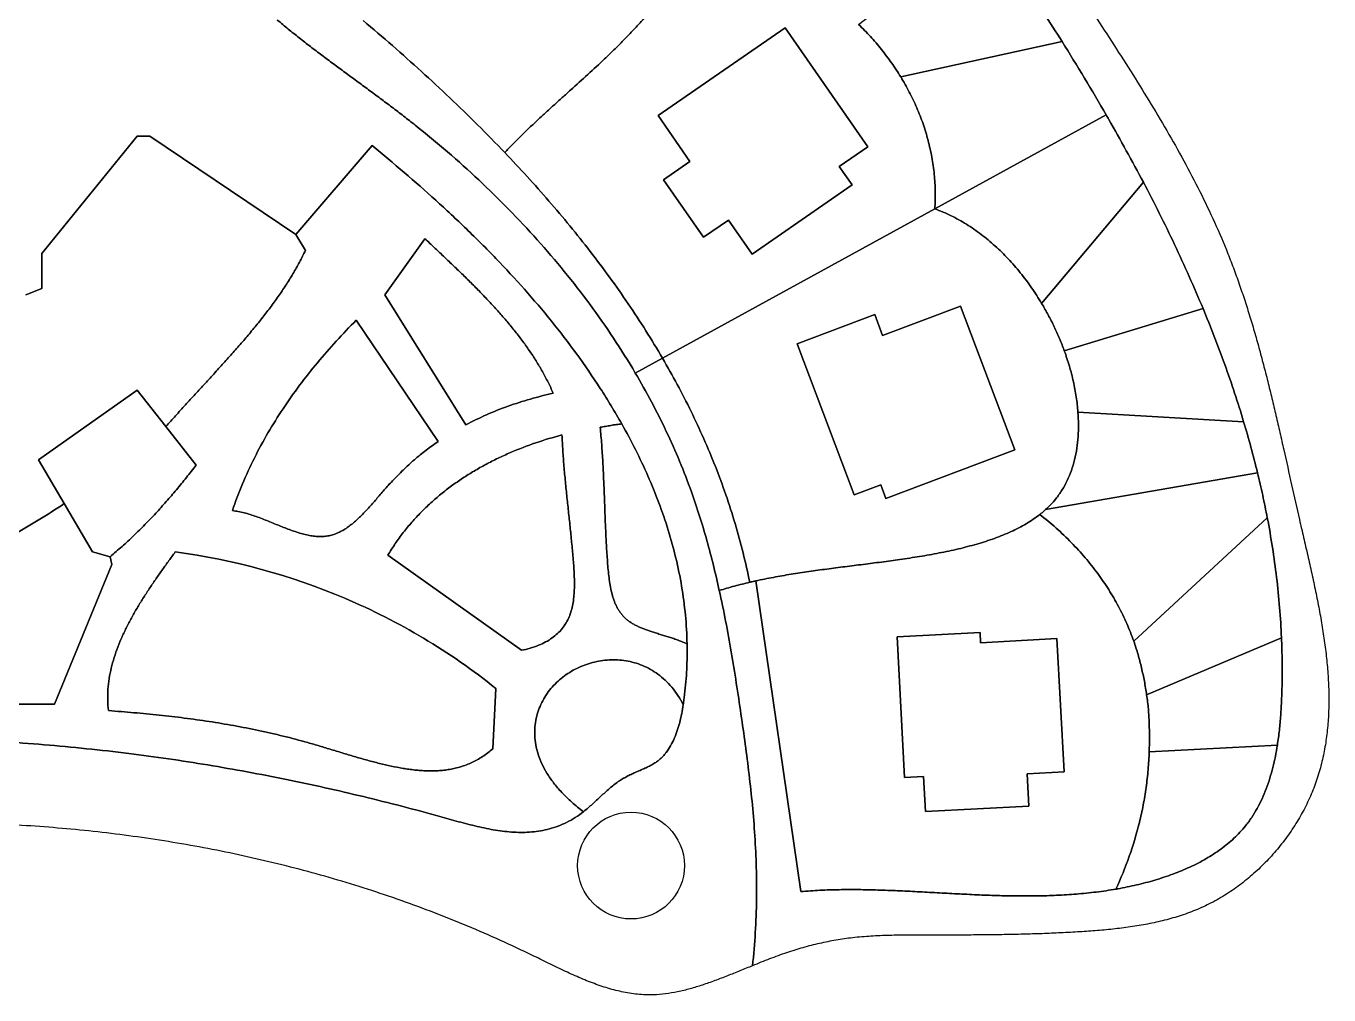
# Model space of a CAD drawing. Header units: millimetres. Extents: x -96818 to 270234, y -28968 to 336819.
# Drawn here: x 136556 to 267140, y -15091 to 82065 of the extents above; entities that cross this region are included whole.
import ezdxf

# ---------------------------------------------------------------- set-up
doc = ezdxf.new("R2010")
doc.units = ezdxf.units.MM
for name, color, linetype in [('01_MAIN_BUILDING', 7, 'Continuous'), ('02_CHALETS', 7, 'Continuous'), ('03_SHARED_CURVES', 7, 'Continuous'), ('REGION_HOLES', 7, 'Continuous')]:
    doc.layers.add(name, color=color, linetype=linetype)

msp = doc.modelspace()

# ---------------------------------------------------------------- linework, layer by layer
at = {"layer": '01_MAIN_BUILDING'}
msp.add_lwpolyline([(136545, 55116), (138137, 55753), (138137, 59254), (147686, 71032), (148959, 71032), (163601, 61164), (164556, 59573, -0.0128297), (163958, 58382, -0.0110647), (163304, 57221, -0.0103739), (162588, 56068, -0.0086445), (161828, 54943, -0.007984), (161014, 53821, -0.006393), (160169, 52722, -0.0057598), (159279, 51623, -0.0043271), (158367, 50541, -0.0037154), (157423, 49457, -0.0024154), (156465, 48385, -0.0018184), (155487, 47308, -0.0006053), (154504, 46235, -0.000016), (153513, 45158, 0.0011621), (152524, 44077, 0.0017505), (151541, 42990, 0.0029434), (150568, 41894), (147686, 45567), (137818, 38564), (140390, 34178, -0.0055963), (137772, 32509, -0.0074536), (135111, 30910, -0.0040205)], format="xyb", dxfattribs=at)
at = {"layer": '02_CHALETS'}
for points in [[(212648, 81900), (220913, 69966), (218066, 67994), (219351, 66138), (209322, 59192), (206952, 62615), (204445, 60879), (200445, 66654), (203094, 68489), (199914, 73080)], [(230223, 53985), (235653, 39569), (222725, 34698), (222213, 36057), (219564, 35059), (213857, 50210), (221619, 53133), (222407, 51041)], [(239876, 20636), (240591, 7277), (236893, 7079), (237066, 3845), (226700, 3290), (226512, 6804), (224607, 6702), (223852, 20804), (232178, 21249), (232232, 20227)]]:
    msp.add_lwpolyline(points, close=True, dxfattribs=at)
at = {"layer": '03_SHARED_CURVES'}
for points in [[(219998, 82231), (232760, 92004, -0.0026798), (234727, 89153, -0.0030257), (236660, 86280, -0.0031613), (238543, 83406, -0.0034469), (240387, 80508), (224222, 76973, 0.0154118), (223298, 78379, 0.0157464), (222288, 79726, 0.01616), (221184, 81016, 0.0168812)], [(244814, 73151), (227641, 63732, 0.0209117), (227682, 65465, 0.0203907), (227580, 67196, 0.0199977), (227340, 68907, 0.0193194), (226965, 70594, 0.0190448), (226461, 72254, 0.0183916), (225834, 73871, 0.0182373), (225084, 75451, 0.0177211), (224222, 76973), (240387, 80508, -0.0044836), (242634, 76850, -0.0047816)], [(227641, 63732), (244814, 73151, -0.000288), (244941, 72929, -0.0002887), (245069, 72707, -0.0042091), (246833, 69569, -0.0047895), (248540, 66399), (238346, 54254, 0.0169637), (237328, 55828, 0.0179015), (236203, 57328, 0.0183826), (234989, 58724, 0.0203723), (233670, 60021, 0.0211115), (232284, 61175, 0.0240739), (230799, 62199, 0.0251353), (229261, 63051, 0.0285403)], [(239002, 53099, 0.0116061), (238346, 54254), (248540, 66399, -0.0049309), (250137, 63292, -0.0055062), (251668, 60152, -0.005829), (253134, 56964, -0.0064473), (254522, 53741), (240619, 49498, 0.0125009), (240140, 50719, 0.0118803), (239603, 51916, 0.0118196)], [(200345, 48761), (227641, 63732, -0.0285403), (229261, 63051, -0.0251353), (230799, 62199, -0.0240739), (232284, 61175, -0.0211115), (233670, 60021, -0.0203723), (234989, 58724, -0.0183826), (236203, 57328, -0.0179015), (237328, 55828, -0.0169637), (238346, 54254, -0.0116061), (239002, 53099, -0.0118196), (239603, 51916, -0.0118803), (240140, 50719, -0.0125009), (240619, 49498, -0.0154807), (241124, 47964, -0.0168361), (241528, 46400, -0.0170122), (241813, 44881, -0.0194544), (241986, 43345, -0.0167167), (242036, 42116, -0.0192631), (241997, 40887, -0.0197221), (241869, 39726, -0.0229669), (241642, 38580, -0.023651), (241325, 37512, -0.0271179), (240902, 36481, -0.0280496), (240382, 35530, -0.0305212), (239754, 34645, -0.0205274), (239270, 34093, -0.0185448), (238744, 33579, -0.0091779), (238457, 33329, -0.0085839), (238161, 33088, -0.0174918), (237497, 32604, -0.0148802), (236804, 32164, -0.0142478), (236054, 31748, -0.0119295), (235284, 31371, -0.0113754), (234462, 31015, -0.0094655), (233626, 30695, -0.008973), (232746, 30393, -0.0074475), (231855, 30121, -0.0070017), (230929, 29867, -0.0057881), (229997, 29636, -0.0053769), (229038, 29422, -0.0043955), (228075, 29226, -0.0075918), (226111, 28876, -0.0045106), (224140, 28573, -0.0031148), (222298, 28319, -0.0012333), (220454, 28081, -0.0002541), (218634, 27852, 0.0017334), (216814, 27617, 0.0027256), (215017, 27369, 0.0047972), (213225, 27094, 0.005802), (211455, 26784, 0.0078947), (209695, 26425, 0.0027401), (209391, 26357, 0.0002722), (209087, 26286, 0.011643), (208420, 29256, 0.0113086), (207618, 32192, 0.0110132), (206691, 35068, 0.0105177), (205642, 37902, 0.0102258), (204478, 40687, 0.009629), (203204, 43423, 0.0093441), (201823, 46117, 0.0086995)], [(172514, 55116), (176534, 60740, 0.0004733), (177457, 59869, -0.0006468), (178379, 58998, -0.0011995), (179311, 58111, -0.0022797), (180237, 57218, -0.0028331), (181159, 56311, -0.0039494), (182068, 55391, -0.004513), (182958, 54459, -0.0057291), (183830, 53508, -0.0063118), (184670, 52546, -0.0076761), (185483, 51561, -0.0082867), (186254, 50565, -0.0098187), (186987, 49542, -0.0104644), (187668, 48506, -0.0121281), (188301, 47440, -0.0128126), (188873, 46359, -0.0144773), (189384, 45249, 0.0143366), (187106, 44665, 0.0162674), (184867, 43942, 0.0169823), (182717, 43087, 0.0188104), (180633, 42080)], [(241124, 47964, 0.0154807), (240619, 49498), (254522, 53741, -0.0057942), (255646, 50944, -0.0062771), (256702, 48121, -0.0065283), (257686, 45269, -0.0070304), (258592, 42392), (241986, 43345, 0.0194544), (241813, 44881, 0.0170122), (241528, 46400, 0.0168361)], [(169649, 52570), (177868, 40411, 0.0135737), (176649, 39528, 0.0138914), (175479, 38579, 0.0142182), (174346, 37548, 0.0141981), (173273, 36455, 0.0050152), (172863, 36004, 0.0026818), (172459, 35546, 0.0015576), (172061, 35087, -0.0007164), (171664, 34627, -0.0018481), (171272, 34177, -0.0043511), (170874, 33732, -0.0055288), (170481, 33309, -0.0085833), (170076, 32898, -0.0098536), (169676, 32521, -0.0137639), (169258, 32162, -0.0151892), (168843, 31846, -0.0199933), (168407, 31560, -0.021639), (167969, 31322, -0.02647), (167511, 31128, -0.0282805), (167040, 30986, -0.0308033), (166556, 30901, -0.0308809), (166035, 30875, -0.0232924), (165513, 30905, -0.0212357), (164958, 30987, -0.0149061), (164409, 31110, -0.0132406), (163829, 31274, -0.008698), (163257, 31463, -0.0072386), (162660, 31681, -0.0039001), (162069, 31913, -0.0023194), (161460, 32161, 0.0014059), (160851, 32410, 0.0032039), (160241, 32652, 0.0071722), (159627, 32882, 0.0090644), (159026, 33084, 0.0142099), (158416, 33259, 0.0163546), (157830, 33389, 0.0233525), (157235, 33471, -0.0178774), (158248, 36149, -0.0166604), (159443, 38751, -0.0159767), (160804, 41268, -0.0146023), (162318, 43698, -0.0139796), (163975, 46048, -0.0126741), (165755, 48307, -0.0121129), (167653, 50483, -0.0109944)], [(206039, 25466, 0.006353), (205454, 27974, 0.0076855), (204798, 30464, 0.0083218), (204065, 32923, 0.0095904), (203245, 35355, 0.012507), (202058, 38420, 0.0118599), (200723, 41423, 0.0116124), (199239, 44380, 0.010981), (197622, 47267), (200345, 48761, -0.0086995), (201823, 46117, -0.0093441), (203204, 43423, -0.009629), (204478, 40687, -0.0102258), (205642, 37902, -0.0105177), (206691, 35068, -0.0110132), (207618, 32192, -0.0113086), (208420, 29256, -0.011643), (209087, 26286, 0.007994), (207556, 25904, 0.0100269)], [(150568, 41894), (153599, 38032, -0.0044317), (152625, 36793, -0.0053668), (151628, 35574, -0.005823), (150605, 34380, -0.0067363), (149552, 33212, -0.0071926), (148466, 32072, -0.0080404), (147345, 30965, -0.008493), (146181, 29890, -0.0092136), (144980, 28856), (143229, 29333), (140390, 34178), (137818, 38564), (147686, 45567)], [(242036, 42116, 0.0167167), (241986, 43345), (258592, 42392, -0.0064008), (259322, 39839, -0.0067945), (259984, 37267), (238744, 33579, 0.0185448), (239270, 34093, 0.0205274), (239754, 34645, 0.0305212), (240382, 35530, 0.0280496), (240902, 36481, 0.0271179), (241325, 37512, 0.023651), (241642, 38580, 0.0229669), (241869, 39726, 0.0197221), (241997, 40887, 0.0192631)], [(196260, 42174, -0.0116427), (197634, 39594, -0.0129795), (198879, 36951, -0.0136153), (199976, 34261, -0.0150955), (200916, 31513, -0.015795), (201682, 28723, -0.0172311), (202262, 25888, -0.0179867), (202642, 23006, -0.0190623), (202809, 20104, 0.0129007), (202373, 20299, 0.0094145), (201928, 20475, 0.0078355), (201474, 20637, 0.0046884), (201016, 20787, 0.003159), (200559, 20929, 0.0001022), (200100, 21069, -0.0014327), (199653, 21206, -0.0048102), (199207, 21349, -0.0053713), (198835, 21476, -0.0078959), (198467, 21613, -0.0089162), (198120, 21756, -0.0120965), (197779, 21914, -0.0132258), (197464, 22079, -0.0171151), (197158, 22264, -0.0183946), (196880, 22460, -0.0225435), (196619, 22679, -0.0231444), (196382, 22917, -0.0218019), (196168, 23176, -0.0208383), (195975, 23453, -0.0183601), (195805, 23744, -0.0174394), (195652, 24055, -0.0146697), (195519, 24375, -0.0138299), (195400, 24715, -0.0112784), (195299, 25060, -0.0201355), (195130, 25802, -0.0122688), (195010, 26553, -0.0097036), (194919, 27350, -0.0041231), (194849, 28150, -0.005424), (194736, 29814, -0.0030019), (194651, 31480, -0.0019459), (194581, 33188, 0.0001946), (194517, 34896, 0.0012287), (194447, 36627, 0.0032717), (194362, 38358, 0.0043069), (194249, 40095, 0.0064018), (194100, 41828, 0.0052982), (194641, 41920, -0.0015947), (195181, 42016, -0.0050626), (195719, 42104, -0.0121207)], [(187651, 40273, -0.0179035), (190271, 41061, 0.0064146), (190353, 39498, 0.0044442), (190469, 37937, 0.0035437), (190611, 36364, 0.0017245), (190770, 34794, 0.0008375), (190937, 33226, -0.000955), (191103, 31657, -0.0018468), (191259, 30104, -0.0037525), (191397, 28550, -0.0029304), (191456, 27776, -0.00654), (191500, 27001, -0.0082421), (191520, 26253, -0.0128834), (191508, 25504, -0.0147906), (191458, 24797, -0.0210459), (191358, 24096, -0.0233466), (191205, 23445, -0.0305889), (190983, 22815, -0.0334081), (190682, 22218, -0.0349826), (190302, 21667, -0.0358691), (189830, 21155, -0.0324379), (189293, 20713, -0.0330367), (188635, 20302, -0.0265276), (187933, 19972, -0.0270305), (187079, 19678, -0.0203871), (186201, 19466), (172832, 29015, -0.0157179), (173565, 30170, -0.0154241), (174369, 31277, -0.0150131), (175229, 32321, -0.0144446), (176148, 33312, -0.0140575), (177118, 34246, -0.0133391), (178139, 35126, -0.0129831), (179206, 35951, -0.0122234), (180314, 36723, -0.0119017), (181462, 37443, -0.0111799), (182643, 38109, -0.0108926), (183858, 38726, -0.0102584), (185098, 39291, -0.0197224)], [(238457, 33329, 0.0091779), (238744, 33579), (259984, 37267, -0.0060688), (260502, 35015, -0.0063606), (260964, 32752), (247580, 20384, 0.0189265), (246877, 22154, 0.018447), (246045, 23866, 0.0185906), (245063, 25555, 0.0177786), (243961, 27168, 0.0179651), (242700, 28757, 0.0168944), (241332, 30254, 0.0171142), (239793, 31724, 0.0158722), (238161, 33088, 0.0085839)], [(237497, 32604, 0.0174918), (238161, 33088, -0.0158722), (239793, 31724, -0.0171142), (241332, 30254, -0.0168944), (242700, 28757, -0.0179651), (243961, 27168, -0.0177786), (245063, 25555, -0.0185906), (246045, 23866, -0.018447), (246877, 22154, -0.0189265), (247580, 20384, -0.0149229), (248003, 19062, -0.0123761), (248354, 17718, -0.0111425), (248640, 16367, -0.0089699), (248871, 15005, -0.0163607), (249039, 13581, -0.0122405), (249126, 12151, -0.0102332), (249148, 10718, -0.0063566), (249122, 9285, -0.0138144), (249019, 7498, -0.013249), (248818, 5719, -0.0129796), (248525, 3956, -0.0125578), (248142, 2210, -0.0244287), (247129, -1190, -0.0238785), (245792, -4476, -0.0122026), (243821, -4769, -0.0103345), (241839, -4974, -0.0093762), (239848, -5100, -0.0074479), (237855, -5159, -0.0065082), (235855, -5163, -0.0046228), (233855, -5122, -0.0036977), (231856, -5047, -0.0018571), (229857, -4951, -0.0009375), (227867, -4844, 0.0009142), (225878, -4736, 0.0018396), (223905, -4641, 0.0037798), (221932, -4568, 0.004723), (219986, -4528, 0.0068164), (218038, -4534, 0.0077887), (216124, -4596, 0.0100398), (214212, -4725), (209695, 26425, -0.0078947), (211455, 26784, -0.005802), (213225, 27094, -0.0047972), (215017, 27369, -0.0027256), (216814, 27617, -0.0017334), (218634, 27852, 0.0002541), (220454, 28081, 0.0012333), (222298, 28319, 0.0031148), (224140, 28573, 0.0045106), (226111, 28876, 0.0075918), (228075, 29226, 0.0043955), (229038, 29422, 0.0053769), (229997, 29636, 0.0057881), (230929, 29867, 0.0070017), (231855, 30121, 0.0074475), (232746, 30393, 0.008973), (233626, 30695, 0.0094655), (234462, 31015, 0.0113754), (235284, 31371, 0.0119295), (236054, 31748, 0.0142478), (236804, 32164, 0.0148802)], [(260964, 32752, -0.0085325), (261480, 29776, -0.008998), (261891, 26784, -0.0092708), (262194, 23762, -0.0096701), (262382, 20730), (248871, 15005, 0.0089699), (248640, 16367, 0.0111425), (248354, 17718, 0.0123761), (248003, 19062, 0.0149229), (247580, 20384)], [(150872, 28458, -0.0003205), (151506, 29333, -0.0675886), (168514, 24680, -0.0680569), (183655, 15646), (183336, 9598, -0.0164744), (182830, 9186, -0.017957), (182296, 8810, -0.0174012), (181772, 8493, -0.0180447), (181226, 8213, -0.0174092), (180685, 7983, -0.0171289), (180129, 7791, -0.01644), (179573, 7640, -0.0154004), (179008, 7524, -0.0146932), (178438, 7442, -0.0131989), (177865, 7393, -0.012502), (177284, 7373, -0.0108448), (176704, 7380, -0.0101727), (176114, 7411, -0.0085467), (175527, 7465, -0.0079027), (174931, 7540, -0.0063982), (174338, 7631, -0.0112302), (173154, 7857, -0.00797), (171979, 8128, -0.0066642), (170783, 8440, -0.00388), (169594, 8778, -0.0026289), (168393, 9136, -0.0000985), (167195, 9501, 0.0011368), (165995, 9864, 0.0036827), (164791, 10214, 0.0087221), (162334, 10865, 0.0081393), (159855, 11433, 0.0076639), (157388, 11916, 0.0067592), (154908, 12329, 0.0062555), (152413, 12677, 0.0051507), (149911, 12968, 0.0046334), (147368, 13214, 0.0034526), (144821, 13418, -0.0252343), (144742, 14491, -0.0233339), (144767, 15567, -0.0219888), (144889, 16636, -0.0190536), (145099, 17692, -0.017819), (145391, 18748, -0.0148487), (145752, 19783, -0.0137452), (146180, 20817, -0.0111858), (146658, 21828, -0.0101872), (147188, 22832, -0.008092), (147753, 23816, -0.0071644), (148349, 24785, -0.0054101), (148970, 25738, -0.0045211), (149600, 26664, -0.002914), (150243, 27580, -0.0020327)], [(262382, 20730, -0.0076124), (262447, 18378, -0.007795), (262439, 16024, -0.0056077), (262393, 14493, -0.0078555), (262306, 12964, -0.008967), (262169, 11461, -0.0118229), (261970, 9965), (249122, 9285, 0.0063566), (249148, 10718, 0.0102332), (249126, 12151, 0.0122405), (249039, 13581, 0.0163607), (248871, 15005)], [(202422, 14008, -0.0100341), (202268, 13122, -0.0146382), (202070, 12245, -0.0166379), (201829, 11422, -0.0235205), (201523, 10622, -0.0261009), (201163, 9902, -0.035076), (200718, 9233, -0.0186526), (200469, 8934, -0.0205782), (200198, 8656, -0.0213821), (199905, 8401, -0.0223124), (199590, 8173, -0.0254347), (199156, 7918, -0.0126479), (198704, 7697, -0.0073867), (198217, 7481, 0.0029943), (197727, 7271, 0.0057323), (197298, 7077, 0.0098884), (196876, 6870, 0.0122535), (196447, 6636, 0.015726), (196031, 6378, 0.0170137), (195575, 6052, 0.0108525), (195138, 5700, 0.0085389), (194701, 5321, 0.003724), (194273, 4930, 0.0015362), (193849, 4535, -0.0030118), (193424, 4140, -0.0052333), (193006, 3765, -0.0107662), (192575, 3403, -0.0021985), (192498, 3341, -0.0022308), (192420, 3281, -0.0094982), (191824, 3750, -0.0107771), (191248, 4242, -0.0105158), (190740, 4716, -0.011889), (190253, 5212, -0.0115993), (189828, 5688, -0.0130305), (189426, 6185, -0.0127127), (189080, 6661, -0.0141438), (188760, 7156, -0.027317), (188262, 8087, -0.0324002), (187878, 9070, -0.0309417), (187649, 9982, -0.0340401), (187541, 10915, -0.0325064), (187556, 11787, -0.0331173), (187685, 12649, -0.0317147), (187916, 13458, -0.0306427), (188246, 14232, -0.0295827), (188662, 14953, -0.0280979), (189159, 15622, -0.0274699), (189728, 16233, -0.0264538), (190360, 16780, -0.0259443), (191043, 17256, -0.0251017), (191772, 17660, -0.0249911), (192542, 17991, -0.0249048), (193341, 18244, -0.025157), (194164, 18416, -0.0257813), (195000, 18504, -0.0263934), (195846, 18504, -0.0274112), (196687, 18414, -0.0283699), (197526, 18227, -0.0291187), (198337, 17946, -0.0303552), (199138, 17556, -0.0299134), (199886, 17073, -0.03128), (200617, 16463, -0.0289738), (201269, 15770, -0.030308), (201895, 14921, -0.0262989)], [(261970, 9965, -0.0101095), (261769, 8835, -0.0123199), (261518, 7714, -0.0131534), (261219, 6641, -0.0157739), (260858, 5587, -0.0167096), (260442, 4588, -0.019494), (259954, 3621, -0.020533), (259400, 2712, -0.022832), (258770, 1855, -0.0181303), (258215, 1217, -0.0166283), (257618, 620, -0.0160978), (256972, 53, -0.0144552), (256292, -474, -0.0139843), (255566, -973, -0.0124339), (254814, -1433, -0.0120205), (254021, -1867, -0.0106745), (253208, -2264, -0.0103118), (252360, -2636, -0.009202), (251498, -2974, -0.0088818), (250607, -3287, -0.0079987), (249706, -3570, -0.0150825), (247851, -4059, -0.0127128), (245971, -4444, -0.0005822), (245882, -4460, -0.0005786), (245792, -4476, 0.0238785), (247129, -1190, 0.0244287), (248142, 2210, 0.0125578), (248525, 3956, 0.0129796), (248818, 5719, 0.013249), (249019, 7498, 0.0138144), (249122, 9285)]]:
    msp.add_lwpolyline(points, format="xyb", close=True, dxfattribs=at)
for points in [[(243188, 83883, -0.0004176), (245107, 80915, -0.0023643), (247010, 77938, -0.0033315), (248864, 74961, -0.0053707), (250667, 71952, -0.006358), (252380, 68934, -0.0085228), (254002, 65868, -0.0095386), (255497, 62777, -0.0117628), (256858, 59627, -0.006044), (257485, 58021, -0.0054524), (258075, 56402, -0.0051479), (258630, 54769, -0.0045173), (259154, 53125, -0.0042118), (259652, 51467, -0.003565), (260123, 49801, -0.0032599), (260574, 48119, -0.0026133), (261005, 46432, -0.0023096), (261423, 44729, -0.0016737), (261827, 43022, -0.001372), (262224, 41299, -0.0007531), (262614, 39574, -0.0006), (263394, 36074, 0.0017486), (264183, 32576, 0.0007549), (264597, 30779, -0.0009283), (265011, 28981, -0.0017622), (265416, 27181, -0.0034795), (265801, 25377, -0.0043273), (266155, 23583, -0.0062014), (266472, 21783, -0.0070802), (266736, 20004, -0.0092009), (266941, 18218, -0.0101274), (267075, 16463, -0.0125031), (267129, 14703, -0.0134897), (267093, 12977, -0.0159549), (266955, 11257, -0.0169982), (266706, 9567, -0.0191115), (266337, 7900, -0.0201717), (265833, 6251, -0.0212493), (265194, 4650, -0.021466), (264395, 3056, -0.0198346), (263466, 1534, -0.0197837), (262398, 59, -0.0195033), (261218, -1327, -0.0197317), (259930, -2619, -0.0207019), (258541, -3804, -0.0212215), (257077, -4854, -0.0233812), (255526, -5770, -0.0225376), (253960, -6509, -0.019443), (252337, -7115, -0.0176905), (250668, -7600, -0.0140248), (248971, -7979, -0.012374), (247234, -8272, -0.0089027), (245485, -8490, -0.0073419), (243713, -8654, -0.0041892), (241937, -8776, -0.0035088), (240044, -8877, -0.0029232), (238150, -8954, -0.0026283), (236257, -9009, -0.002046), (234364, -9047, -0.0017518), (232474, -9071, -0.0011705), (230584, -9083, -0.0008763), (228700, -9088, -0.0002912), (226817, -9089, 0.0002246), (225882, -9089, 0.0014208), (224948, -9092, 0.0020166), (224017, -9101, 0.0032439), (223087, -9121, 0.0038458), (222163, -9153, 0.0051155), (221240, -9202, 0.0057256), (220324, -9270, 0.0070276), (219410, -9362, 0.0136028), (217738, -9600, 0.01349), (216080, -9928, 0.0134305), (214419, -10351, 0.0126029), (212783, -10859, 0.0060213), (211925, -11161, 0.0040987), (211073, -11481, 0.0032347), (210217, -11816, 0.0014791), (209364, -12160, 0.0122595), (209645, -8837, 0.0115201), (209768, -5504, 0.0104432), (209745, -2317, 0.0089442), (209599, 867, 0.0077881), (209353, 3952, 0.0057613), (209024, 7030, 0.0045591), (208639, 10047, 0.0022342), (208212, 13059, 0.0021403), (207741, 16188, 0.0039991), (207231, 19311, 0.0049075), (206672, 22396, 0.0068375), (206039, 25466, -0.0100269), (207556, 25904, -0.007994), (209087, 26286, -0.0002722), (209391, 26357, -0.0027401), (209695, 26425), (214212, -4725, -0.0100398), (216124, -4596, -0.0077887), (218038, -4534, -0.0068164), (219986, -4528, -0.004723), (221932, -4568, -0.0037798), (223905, -4641, -0.0018396), (225878, -4736, -0.0009142), (227867, -4844, 0.0009375), (229857, -4951, 0.0018571), (231856, -5047, 0.0036977), (233855, -5122, 0.0046228), (235855, -5163, 0.0065082), (237855, -5159, 0.0074479), (239848, -5100, 0.0093762), (241839, -4974, 0.0103345), (243821, -4769, 0.0122026), (245792, -4476, 0.0005786), (245882, -4460, 0.0005822), (245971, -4444, 0.0127128), (247851, -4059, 0.0150825), (249706, -3570, 0.0079987), (250607, -3287, 0.0088818), (251498, -2974, 0.009202), (252360, -2636, 0.0103118), (253208, -2264, 0.0106745), (254021, -1867, 0.0120205), (254814, -1433, 0.0124339), (255566, -973, 0.0139843), (256292, -474, 0.0144552), (256972, 53, 0.0160978), (257618, 620, 0.0166283), (258215, 1217, 0.0181303), (258770, 1855, 0.022832), (259400, 2712, 0.020533), (259954, 3621, 0.019494), (260442, 4588, 0.0167096), (260858, 5587, 0.0157739), (261219, 6641, 0.0131534), (261518, 7714, 0.0123199), (261769, 8835, 0.0101095), (261970, 9965, 0.0118229), (262169, 11461, 0.008967), (262306, 12964, 0.0078555), (262393, 14493, 0.0056077), (262439, 16024, 0.007795), (262447, 18378, 0.0076124), (262382, 20730, 0.0096701), (262194, 23762, 0.0092708), (261891, 26784, 0.008998), (261480, 29776, 0.0085325), (260964, 32752, 0.0063606), (260502, 35015, 0.0060688), (259984, 37267, 0.0067945), (259322, 39839, 0.0064008), (258592, 42392, 0.0070304), (257686, 45269, 0.0065283), (256702, 48121, 0.0062771), (255646, 50944, 0.0057942), (254522, 53741, 0.0064473), (253134, 56964, 0.005829), (251668, 60152, 0.0055062), (250137, 63292, 0.0049309), (248540, 66399, 0.0047895), (246833, 69569, 0.0042091), (245069, 72707, 0.0002887), (244941, 72929, 0.000288), (244814, 73151, 0.0047816), (242634, 76850, 0.0044836), (240387, 80508, 0.0034469), (238543, 83406, 0.0031613)], [(161740, 82666, 0.0047827), (162829, 81765, 0.0037064), (163933, 80882, 0.0032301), (165064, 80004, 0.0022206), (166204, 79138, 0.0017526), (167364, 78273, 0.0007965), (168528, 77413, 0.0003341), (169703, 76548, -0.0005877), (170878, 75684, -0.0010472), (172056, 74810, -0.0019543), (173229, 73930, -0.0024133), (174398, 73036, -0.0033214), (175557, 72129, -0.0101982), (178798, 69448, -0.0105108), (181925, 66635, -0.0106989), (184925, 63698, -0.0112114), (187794, 60631, -0.0114457), (190503, 57458, -0.0121477), (193060, 54161, -0.0124317), (195430, 50773, -0.013298), (197622, 47267, -0.010981), (199239, 44380, -0.0116124), (200723, 41423, -0.0118599), (202058, 38420, -0.012507), (203245, 35355, -0.0095904), (204065, 32923, -0.0083218), (204798, 30464, -0.0076855), (205454, 27974, -0.006353), (206039, 25466, -0.0068375), (206672, 22396, -0.0049075), (207231, 19311, -0.0039991), (207741, 16188, -0.0021403), (208212, 13059, -0.0022342), (208639, 10047, -0.0045591), (209024, 7030, -0.0057613), (209353, 3952, -0.0077881), (209599, 867, -0.0089442), (209745, -2317, -0.0104432), (209768, -5504, -0.0115201), (209645, -8837, -0.0122595), (209364, -12160, 0.0006348), (208105, -12673, -0.0031558), (206844, -13180, -0.0050234), (205598, -13657, -0.0093473), (204340, -14098, -0.0113424), (203110, -14473, -0.016724), (201862, -14778, -0.0189757), (200647, -14984, -0.025167), (199420, -15082, -0.0170472), (198623, -15079, -0.0156442), (197828, -15023, -0.0148057), (197036, -14919, -0.01295), (196252, -14771, -0.01213), (195466, -14581, -0.0101743), (194689, -14357, -0.0093869), (193907, -14098, -0.0075302), (193134, -13812, -0.0067755), (192355, -13499, -0.0050844), (191584, -13167, -0.0043561), (190808, -12815, -0.0028166), (190036, -12452, -0.0021062), (189260, -12078, -0.0006661), (188486, -11699, 0.0000355), (187708, -11317, 0.0014419), (186929, -10938, 0.0146641), (180411, -8019, 0.0140992), (173736, -5479, 0.0137786), (166937, -3318, 0.0131634), (160032, -1525, 0.0128826), (153028, -92, 0.0122948), (145961, 987, 0.0120544), (138827, 1723, 0.0115469), (131667, 2121, 0.0113463)], [(170343, 82615, -0.0046059), (173277, 80100, -0.0049087), (176179, 77514, -0.0054976), (179026, 74870, -0.005812), (181814, 72160, -0.0064806), (184534, 69383, -0.0058572), (186775, 66980, -0.0063692), (188956, 64522, -0.0066049), (191061, 62023, -0.0071734), (193097, 59466, -0.0074215), (195044, 56869, -0.0080406), (196909, 54212, -0.0083021), (198674, 51516, -0.0089563), (200345, 48761), (197622, 47267, 0.013298), (195430, 50773, 0.0124317), (193060, 54161, 0.0121477), (190503, 57458, 0.0114457), (187794, 60631, 0.0112114), (184925, 63698, 0.0106989), (181925, 66635, 0.0105108), (178798, 69448, 0.0101982), (175557, 72129, 0.0033214), (174398, 73036, 0.0024133), (173229, 73930, 0.0019543), (172056, 74810, 0.0010472), (170878, 75684, 0.0005877), (169703, 76548, -0.0003341), (168528, 77413, -0.0007965), (167364, 78273, -0.0017526), (166204, 79138, -0.0022206), (165064, 80004, -0.0032301), (163933, 80882, -0.0037064), (162829, 81765, -0.0047827), (161740, 82666, -0.0052695)], [(198590, 82952, -0.005977), (197801, 82070, -0.005491), (197010, 81226, -0.0045718), (196202, 80397, -0.0041128), (195379, 79583, -0.0031983), (194545, 78781, -0.0050271), (192853, 77206, -0.0014025), (191141, 75654, -0.0000175), (190287, 74884, 0.0009016), (189434, 74112, 0.0013596), (188589, 73341, 0.002305), (187750, 72563, 0.0027675), (186925, 71783, 0.0037501), (186110, 70992, 0.0042188), (185314, 70195, 0.0052408), (184534, 69383, 0.0064806), (181814, 72160, 0.005812), (179026, 74870, 0.0054976), (176179, 77514, 0.0049087), (173277, 80100, 0.0046059), (170343, 82615, 0.004082)], [(219998, 82231, -0.0168812), (221184, 81016, -0.01616), (222288, 79726, -0.0157464), (223298, 78379, -0.0154118), (224222, 76973, -0.0177211), (225084, 75451, -0.0182373), (225834, 73871, -0.0183916), (226461, 72254, -0.0190448), (226965, 70594, -0.0193194), (227340, 68907, -0.0199977), (227580, 67196, -0.0203907), (227682, 65465, -0.0209117), (227641, 63732), (200345, 48761, 0.0089563), (198674, 51516, 0.0083021), (196909, 54212, 0.0080406), (195044, 56869, 0.0074215), (193097, 59466, 0.0071734), (191061, 62023, 0.0066049), (188956, 64522, 0.0063692), (186775, 66980, 0.0058572), (184534, 69383, -0.0052408), (185314, 70195, -0.0042188), (186110, 70992, -0.0037501), (186925, 71783, -0.0027675), (187750, 72563, -0.002305), (188589, 73341, -0.0013596), (189434, 74112, -0.0009016), (190287, 74884, 0.0000175), (191141, 75654, 0.0014025), (192853, 77206, 0.0050271), (194545, 78781, 0.0031983), (195379, 79583, 0.0041128), (196202, 80397, 0.0045718), (197010, 81226, 0.005491), (197801, 82070, 0.005977), (198590, 82952, 0.0066204)], [(118083, 14055), (139410, 14055), (145139, 28060), (144980, 28856, 0.0092136), (146181, 29890, 0.008493), (147345, 30965, 0.0080404), (148466, 32072, 0.0071926), (149552, 33212, 0.0067363), (150605, 34380, 0.005823), (151628, 35574, 0.0053668), (152625, 36793, 0.0044317), (153599, 38032), (150568, 41894, -0.0029434), (151541, 42990, -0.0017505), (152524, 44077, -0.0011621), (153513, 45158, 0.000016), (154504, 46235, 0.0006053), (155487, 47308, 0.0018184), (156465, 48385, 0.0024154), (157423, 49457, 0.0037154), (158367, 50541, 0.0043271), (159279, 51623, 0.0057598), (160169, 52722, 0.006393), (161014, 53821, 0.007984), (161828, 54943, 0.0086445), (162588, 56068, 0.0103739), (163304, 57221, 0.0110647), (163958, 58382, 0.0128297), (164556, 59573), (163601, 61164), (171241, 70077, -0.0057045), (174463, 67379, -0.0070603), (177615, 64600, -0.0077719), (180686, 61728, -0.0092621), (183656, 58752, -0.0100056), (186499, 55677, -0.0116202), (189205, 52481, -0.0124022), (191745, 49172, -0.0140397), (194107, 45734, -0.0073365), (195211, 43970, -0.0079151), (196260, 42174, 0.0121207), (195719, 42104, 0.0050626), (195181, 42016, 0.0015947), (194641, 41920, -0.0052982), (194100, 41828, -0.0064018), (194249, 40095, -0.0043069), (194362, 38358, -0.0032717), (194447, 36627, -0.0012287), (194517, 34896, -0.0001946), (194581, 33188, 0.0019459), (194651, 31480, 0.0030019), (194736, 29814, 0.005424), (194849, 28150, 0.0041231), (194919, 27350, 0.0097036), (195010, 26553, 0.0122688), (195130, 25802, 0.0201355), (195299, 25060, 0.0112784), (195400, 24715, 0.0138299), (195519, 24375, 0.0146697), (195652, 24055, 0.0174394), (195805, 23744, 0.0183601), (195975, 23453, 0.0208383), (196168, 23176, 0.0218019), (196382, 22917, 0.0231444), (196619, 22679, 0.0225435), (196880, 22460, 0.0183946), (197158, 22264, 0.0171151), (197464, 22079, 0.0132258), (197779, 21914, 0.0120965), (198120, 21756, 0.0089162), (198467, 21613, 0.0078959), (198835, 21476, 0.0053713), (199207, 21349, 0.0048102), (199653, 21206, 0.0014327), (200100, 21069, -0.0001022), (200559, 20929, -0.003159), (201016, 20787, -0.0046884), (201474, 20637, -0.0078355), (201928, 20475, -0.0094145), (202373, 20299, -0.0129007), (202809, 20104, -0.0169003), (202772, 17574, -0.0171934), (202563, 15052, -0.0038531), (202497, 14529, -0.0050279), (202422, 14008, 0.0262989), (201895, 14921, 0.030308), (201269, 15770, 0.0289738), (200617, 16463, 0.03128), (199886, 17073, 0.0299134), (199138, 17556, 0.0303552), (198337, 17946, 0.0291187), (197526, 18227, 0.0283699), (196687, 18414, 0.0274112), (195846, 18504, 0.0263934), (195000, 18504, 0.0257813), (194164, 18416, 0.025157), (193341, 18244, 0.0249048), (192542, 17991, 0.0249911), (191772, 17660, 0.0251017), (191043, 17256, 0.0259443), (190360, 16780, 0.0264538), (189728, 16233, 0.0274699), (189159, 15622, 0.0280979), (188662, 14953, 0.0295827), (188246, 14232, 0.0306427), (187916, 13458, 0.0317147), (187685, 12649, 0.0331173), (187556, 11787, 0.0325064), (187541, 10915, 0.0340401), (187649, 9982, 0.0309417), (187878, 9070, 0.0324002), (188262, 8087, 0.027317), (188760, 7156, 0.0141438), (189080, 6661, 0.0127127), (189426, 6185, 0.0130305), (189828, 5688, 0.0115993), (190253, 5212, 0.011889), (190740, 4716, 0.0105158), (191248, 4242, 0.0107771), (191824, 3750, 0.0094982), (192420, 3281, -0.0234276), (191605, 2707, -0.0259992), (190737, 2217, -0.0247992), (189890, 1846, -0.0247486), (189010, 1561, -0.023315), (188135, 1367, -0.021009), (187245, 1252, -0.0195179), (186347, 1209, -0.0161875), (185447, 1230, -0.0147659), (184531, 1309, -0.0114056), (183621, 1435, -0.0100793), (182693, 1605, -0.007084), (181771, 1806, -0.0058312), (180835, 2036, -0.0031978), (179903, 2283, -0.0019872), (178963, 2542, 0.0004519), (178023, 2805, 0.0086009), (170366, 4796, 0.0090037), (162643, 6516, 0.0093241), (154776, 7968, 0.00979), (146860, 9118, 0.0104332), (138358, 10004, 0.0099188), (129827, 10543, 0.0097552)], [(135111, 30910, 0.0074536), (137772, 32509, 0.0055963), (140390, 34178), (143229, 29333), (144980, 28856), (145139, 28060), (139410, 14055), (118083, 14055)]]:
    msp.add_lwpolyline(points, format="xyb", dxfattribs=at)
msp.add_circle((197190, -2116), 5354, dxfattribs=at)
at = {"layer": 'REGION_HOLES'}
for points in [[(212648, 81900), (199914, 73080), (203094, 68489), (200445, 66654), (204445, 60879), (206952, 62615), (209322, 59192), (219351, 66138), (218066, 67994), (220913, 69966)], [(230223, 53985), (222407, 51041), (221619, 53133), (213857, 50210), (219564, 35059), (222213, 36057), (222725, 34698), (235653, 39569)], [(239876, 20636), (232232, 20227), (232178, 21249), (223852, 20804), (224607, 6702), (226512, 6804), (226700, 3290), (237066, 3845), (236893, 7079), (240591, 7277)]]:
    msp.add_lwpolyline(points, close=True, dxfattribs=at)
msp.add_lwpolyline([(129827, 10543, -0.0099188), (138358, 10004, -0.0104332), (146860, 9118, -0.00979), (154776, 7968, -0.0093241), (162643, 6516, -0.0090037), (170366, 4796, -0.0086009), (178023, 2805, -0.0004519), (178963, 2542, 0.0019872), (179903, 2283, 0.0031978), (180835, 2036, 0.0058312), (181771, 1806, 0.007084), (182693, 1605, 0.0100793), (183621, 1435, 0.0114056), (184531, 1309, 0.0147659), (185447, 1230, 0.0161875), (186347, 1209, 0.0195179), (187245, 1252, 0.021009), (188135, 1367, 0.023315), (189010, 1561, 0.0247486), (189890, 1846, 0.0247992), (190737, 2217, 0.0259992), (191605, 2707, 0.0234276), (192420, 3281, 0.0022308), (192498, 3341, 0.0021985), (192575, 3403, 0.0107662), (193006, 3765, 0.0052333), (193424, 4140, 0.0030118), (193849, 4535, -0.0015362), (194273, 4930, -0.003724), (194701, 5321, -0.0085389), (195138, 5700, -0.0108525), (195575, 6052, -0.0170137), (196031, 6378, -0.015726), (196447, 6636, -0.0122535), (196876, 6870, -0.0098884), (197298, 7077, -0.0057323), (197727, 7271, -0.0029943), (198217, 7481, 0.0073867), (198704, 7697, 0.0126479), (199156, 7918, 0.0254347), (199590, 8173, 0.0223124), (199905, 8401, 0.0213821), (200198, 8656, 0.0205782), (200469, 8934, 0.0186526), (200718, 9233, 0.035076), (201163, 9902, 0.0261009), (201523, 10622, 0.0235205), (201829, 11422, 0.0166379), (202070, 12245, 0.0146382), (202268, 13122, 0.0100341), (202422, 14008, 0.0050279), (202497, 14529, 0.0038531), (202563, 15052, 0.0171934), (202772, 17574, 0.0169003), (202809, 20104, 0.0190623), (202642, 23006, 0.0179867), (202262, 25888, 0.0172311), (201682, 28723, 0.015795), (200916, 31513, 0.0150955), (199976, 34261, 0.0136153), (198879, 36951, 0.0129795), (197634, 39594, 0.0116427), (196260, 42174, 0.0079151), (195211, 43970, 0.0073365), (194107, 45734, 0.0140397), (191745, 49172, 0.0124022), (189205, 52481, 0.0116202), (186499, 55677, 0.0100056), (183656, 58752, 0.0092621), (180686, 61728, 0.0077719), (177615, 64600, 0.0070603), (174463, 67379, 0.0057045), (171241, 70077), (163601, 61164), (148959, 71032), (147686, 71032), (138137, 59254), (138137, 55753), (136545, 55116)], format="xyb", dxfattribs=at)
for points in [[(176534, 60740), (172514, 55116), (180633, 42080, -0.0188104), (182717, 43087, -0.0169823), (184867, 43942, -0.0162674), (187106, 44665, -0.0143366), (189384, 45249, 0.0144773), (188873, 46359, 0.0128126), (188301, 47440, 0.0121281), (187668, 48506, 0.0104644), (186987, 49542, 0.0098187), (186254, 50565, 0.0082867), (185483, 51561, 0.0076761), (184670, 52546, 0.0063118), (183830, 53508, 0.0057291), (182958, 54459, 0.004513), (182068, 55391, 0.0039494), (181159, 56311, 0.0028331), (180237, 57218, 0.0022797), (179311, 58111, 0.0011995), (178379, 58998, 0.0006468), (177457, 59869, -0.0004733)], [(177868, 40411), (169649, 52570, 0.0109944), (167653, 50483, 0.0121129), (165755, 48307, 0.0126741), (163975, 46048, 0.0139796), (162318, 43698, 0.0146023), (160804, 41268, 0.0159767), (159443, 38751, 0.0166604), (158248, 36149, 0.0178774), (157235, 33471, -0.0233525), (157830, 33389, -0.0163546), (158416, 33259, -0.0142099), (159026, 33084, -0.0090644), (159627, 32882, -0.0071722), (160241, 32652, -0.0032039), (160851, 32410, -0.0014059), (161460, 32161, 0.0023194), (162069, 31913, 0.0039001), (162660, 31681, 0.0072386), (163257, 31463, 0.008698), (163829, 31274, 0.0132406), (164409, 31110, 0.0149061), (164958, 30987, 0.0212357), (165513, 30905, 0.0232924), (166035, 30875, 0.0308809), (166556, 30901, 0.0308033), (167040, 30986, 0.0282805), (167511, 31128, 0.02647), (167969, 31322, 0.021639), (168407, 31560, 0.0199933), (168843, 31846, 0.0151892), (169258, 32162, 0.0137639), (169676, 32521, 0.0098536), (170076, 32898, 0.0085833), (170481, 33309, 0.0055288), (170874, 33732, 0.0043511), (171272, 34177, 0.0018481), (171664, 34627, 0.0007164), (172061, 35087, -0.0015576), (172459, 35546, -0.0026818), (172863, 36004, -0.0050152), (173273, 36455, -0.0141981), (174346, 37548, -0.0142182), (175479, 38579, -0.0138914), (176649, 39528, -0.0135737)], [(190271, 41061, 0.0179035), (187651, 40273, 0.0197224), (185098, 39291, 0.0102584), (183858, 38726, 0.0108926), (182643, 38109, 0.0111799), (181462, 37443, 0.0119017), (180314, 36723, 0.0122234), (179206, 35951, 0.0129831), (178139, 35126, 0.0133391), (177118, 34246, 0.0140575), (176148, 33312, 0.0144446), (175229, 32321, 0.0150131), (174369, 31277, 0.0154241), (173565, 30170, 0.0157179), (172832, 29015), (186201, 19466, 0.0203871), (187079, 19678, 0.0270305), (187933, 19972, 0.0265276), (188635, 20302, 0.0330367), (189293, 20713, 0.0324379), (189830, 21155, 0.0358691), (190302, 21667, 0.0349826), (190682, 22218, 0.0334081), (190983, 22815, 0.0305889), (191205, 23445, 0.0233466), (191358, 24096, 0.0210459), (191458, 24797, 0.0147906), (191508, 25504, 0.0128834), (191520, 26253, 0.0082421), (191500, 27001, 0.00654), (191456, 27776, 0.0029304), (191397, 28550, 0.0037525), (191259, 30104, 0.0018468), (191103, 31657, 0.000955), (190937, 33226, -0.0008375), (190770, 34794, -0.0017245), (190611, 36364, -0.0035437), (190469, 37937, -0.0044442), (190353, 39498, -0.0064146)], [(151506, 29333, 0.0003205), (150872, 28458, 0.0020327), (150243, 27580, 0.002914), (149600, 26664, 0.0045211), (148970, 25738, 0.0054101), (148349, 24785, 0.0071644), (147753, 23816, 0.008092), (147188, 22832, 0.0101872), (146658, 21828, 0.0111858), (146180, 20817, 0.0137452), (145752, 19783, 0.0148487), (145391, 18748, 0.017819), (145099, 17692, 0.0190536), (144889, 16636, 0.0219888), (144767, 15567, 0.0233339), (144742, 14491, 0.0252343), (144821, 13418, -0.0034526), (147368, 13214, -0.0046334), (149911, 12968, -0.0051507), (152413, 12677, -0.0062555), (154908, 12329, -0.0067592), (157388, 11916, -0.0076639), (159855, 11433, -0.0081393), (162334, 10865, -0.0087221), (164791, 10214, -0.0036827), (165995, 9864, -0.0011368), (167195, 9501, 0.0000985), (168393, 9136, 0.0026289), (169594, 8778, 0.00388), (170783, 8440, 0.0066642), (171979, 8128, 0.00797), (173154, 7857, 0.0112302), (174338, 7631, 0.0063982), (174931, 7540, 0.0079027), (175527, 7465, 0.0085467), (176114, 7411, 0.0101727), (176704, 7380, 0.0108448), (177284, 7373, 0.012502), (177865, 7393, 0.0131989), (178438, 7442, 0.0146932), (179008, 7524, 0.0154004), (179573, 7640, 0.01644), (180129, 7791, 0.0171289), (180685, 7983, 0.0174092), (181226, 8213, 0.0180447), (181772, 8493, 0.0174012), (182296, 8810, 0.017957), (182830, 9186, 0.0164744), (183336, 9598), (183655, 15646, 0.0680569), (168514, 24680, 0.0675886)]]:
    msp.add_lwpolyline(points, format="xyb", close=True, dxfattribs=at)
msp.add_circle((197190, -2116), 5354, dxfattribs=at)

doc.saveas('drawing.dxf')
